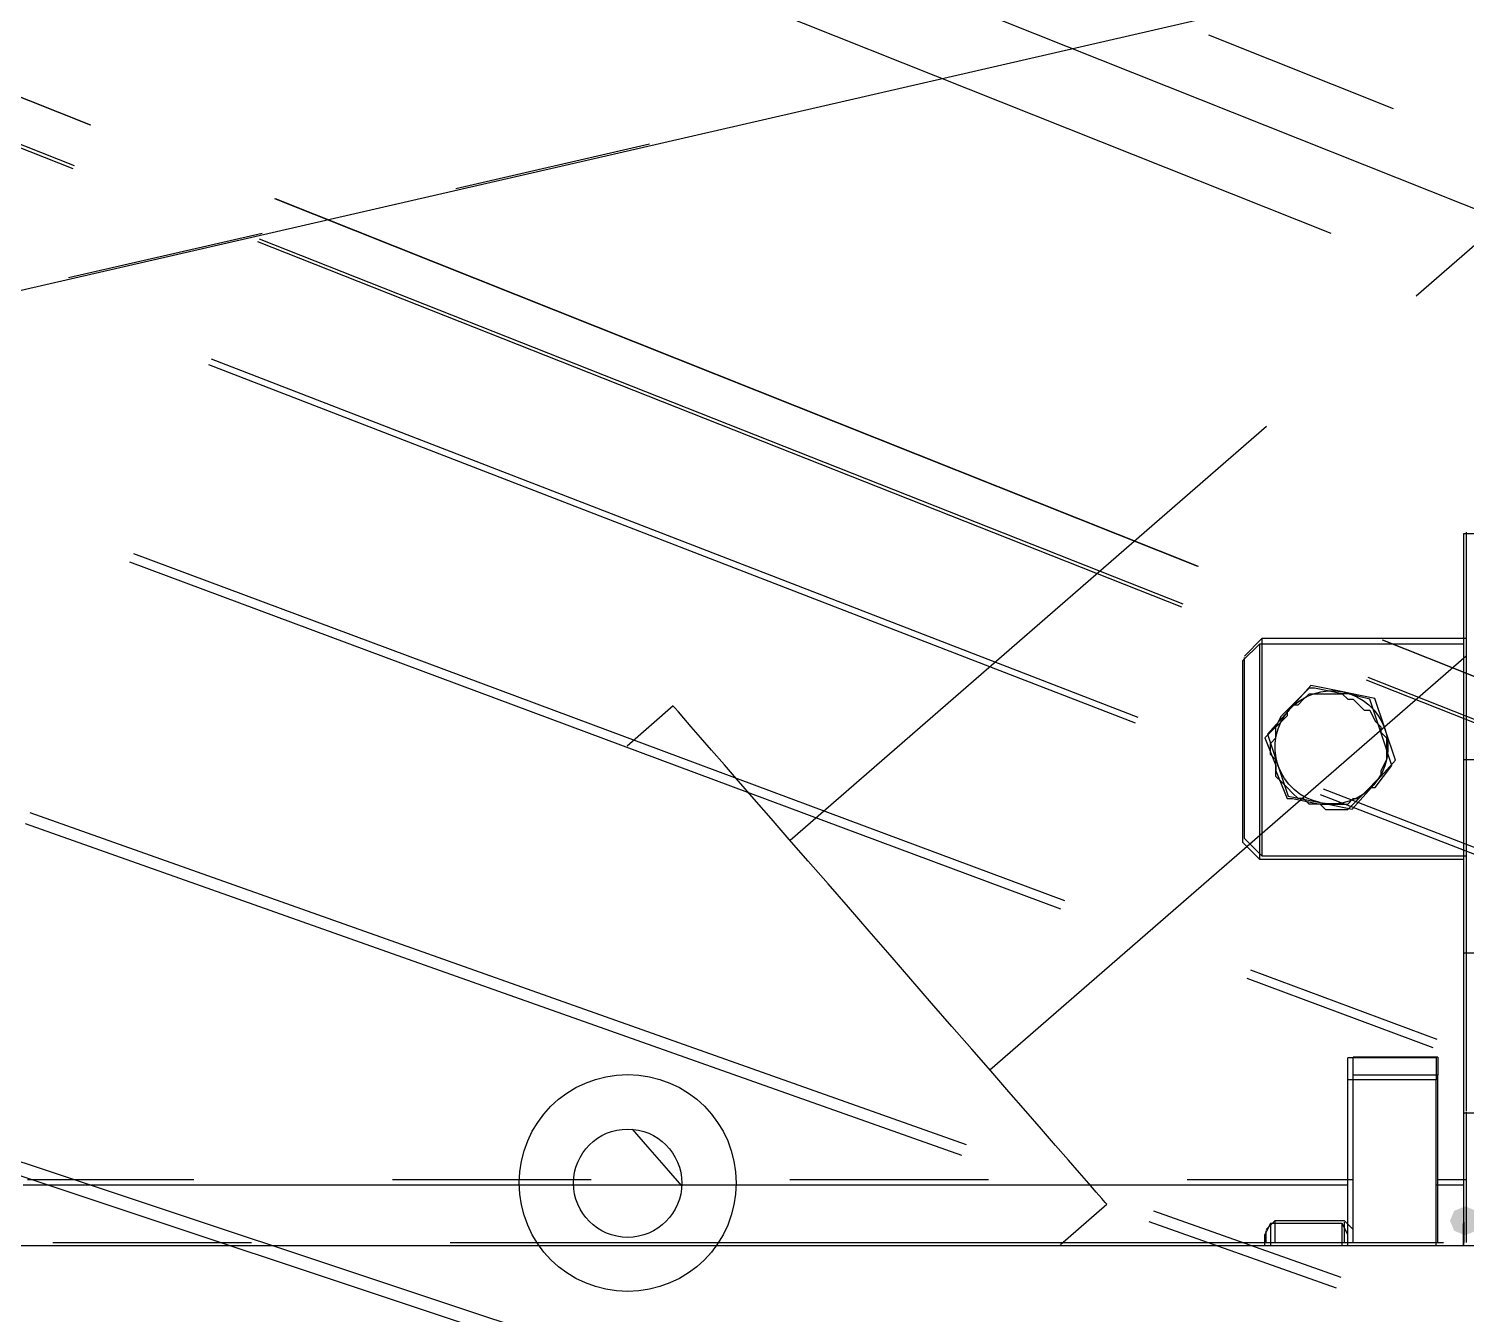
# Model space of a CAD drawing. Extents: x 3 to 592, y 5 to 207.
# Drawn here: x 67.77 to 76.96, y 49.8 to 58.01 of the extents above; entities that cross this region are included whole.
import ezdxf

# ---------------------------------------------------------------- set-up
doc = ezdxf.new("R2010")
doc.units = 0
doc.layers.get('0').update_dxf_attribs({"linetype": 'CONTINUOUS'})

msp = doc.modelspace()

# ---------------------------------------------------------------- hatches: boundary and pattern name
h = msp.add_hatch(color=7)
h.dxf.hatch_style = 2
h.paths.add_polyline_path([(76.957449, 50.483064), (77.020982, 50.456639), (77.047408, 50.393106), (77.020982, 50.329573), (76.957449, 50.303148), (76.943691, 50.303148), (76.880158, 50.329573), (76.853732, 50.393106), (76.880158, 50.456639), (76.943691, 50.483064)])
h = msp.add_hatch(color=7)
h.dxf.hatch_style = 2
h.paths.add_polyline_path([(76.957449, 50.483064), (77.020982, 50.456639), (77.047408, 50.393106), (77.020982, 50.329573), (76.957449, 50.303148), (76.943691, 50.303148), (76.880158, 50.329573), (76.853732, 50.393106), (76.880158, 50.456639), (76.943691, 50.483064)])
h = msp.add_hatch(color=7)
h.dxf.hatch_style = 2
h.paths.add_polyline_path([(76.957449, 50.483064), (77.020982, 50.456639), (77.047408, 50.393106), (77.020982, 50.329573), (76.957449, 50.303148), (76.943691, 50.303148), (76.880158, 50.329573), (76.853732, 50.393106), (76.880158, 50.456639), (76.943691, 50.483064)])
h = msp.add_hatch(color=7)
h.dxf.hatch_style = 2
h.paths.add_polyline_path([(76.957449, 50.483064), (77.020982, 50.456639), (77.047408, 50.393106), (77.020982, 50.329573), (76.957449, 50.303148), (76.943691, 50.303148), (76.880158, 50.329573), (76.853732, 50.393106), (76.880158, 50.456639), (76.943691, 50.483064)])

# ---------------------------------------------------------------- linework, layer by layer
at = {"color": 7}
for points in [[(70.192981, 59.058472), (76.091833, 56.707718)], [(70.192981, 59.058472), (76.091833, 56.707718)], [(58.949167, 54.327778), (78.281389, 58.772778)], [(73.144236, 58.405741), (79.043095, 56.055005)], [(73.144236, 58.405741), (79.043095, 56.055005)], [(75.310237, 57.976064), (76.490004, 57.505902)], [(75.310237, 57.976064), (76.490004, 57.505902)], [(68.16372, 57.397373), (66.98395, 57.867524)], [(68.16372, 57.397373), (66.98395, 57.867524)], [(66.985045, 57.869936), (68.164815, 57.399785)], [(66.985045, 57.869936), (68.164815, 57.399785)], [(66.88011, 57.606803), (68.061086, 57.139689)], [(66.88011, 57.606803), (68.061086, 57.139689)], [(68.053121, 57.119668), (66.872145, 57.586782)], [(68.053121, 57.119668), (66.872145, 57.586782)], [(70.498985, 56.993395), (71.736617, 57.278293)], [(70.498985, 56.993395), (71.736617, 57.278293)], [(70.498985, 56.993395), (71.736617, 57.278293)], [(70.498985, 56.993395), (71.736617, 57.278293)], [(77.596678, 57.13879), (76.638376, 56.305388)], [(77.596678, 57.13879), (76.638376, 56.305388)], [(75.242343, 54.576468), (69.343491, 56.927222)], [(75.242343, 54.576468), (69.343491, 56.927222)], [(69.344586, 56.929634), (75.243438, 54.578881)], [(69.344586, 56.929634), (75.243438, 54.578881)], [(68.023721, 56.423598), (69.261353, 56.708497)], [(68.023721, 56.423598), (69.261353, 56.708497)], [(68.023721, 56.423598), (69.261353, 56.708497)], [(68.023721, 56.423598), (69.261353, 56.708497)], [(75.138977, 54.316985), (69.234097, 56.652554)], [(75.138977, 54.316985), (69.234097, 56.652554)], [(69.242062, 56.672575), (75.146942, 54.337005)], [(69.242062, 56.672575), (75.146942, 54.337005)], [(74.8426, 53.574636), (68.920194, 55.865402)], [(74.8426, 53.574636), (68.920194, 55.865402)], [(68.935809, 55.904367), (74.858215, 53.613602)], [(68.935809, 55.904367), (74.858215, 53.613602)], [(75.680075, 55.471986), (72.636733, 52.825297)], [(75.680075, 55.471986), (72.636733, 52.825297)], [(77.47, 54.786389), (76.940833, 54.786389)], [(76.940833, 54.786389), (76.940833, 54.751111), (76.940833, 54.715833), (76.940833, 54.645278), (76.940833, 54.574722), (76.940833, 54.504167), (76.940833, 54.363056), (76.940833, 54.257222), (76.940833, 54.116111), (76.940833, 53.975), (76.940833, 53.833889), (76.940833, 53.6575), (76.940833, 53.481111), (76.940833, 53.34)], [(76.957449, 54.795843), (76.957449, 54.773971), (76.957449, 54.735166), (76.957449, 54.676957), (76.957449, 54.600757), (76.957449, 54.507271), (76.957449, 54.398263), (76.957449, 54.274791), (76.957449, 54.139324), (76.957449, 53.993274), (76.957449, 53.83911), (76.957449, 53.678596), (76.957449, 53.514554), (76.957449, 53.349102)], [(76.957449, 54.795843), (76.957449, 54.773971), (76.957449, 54.735166), (76.957449, 54.676957), (76.957449, 54.600757), (76.957449, 54.507271), (76.957449, 54.398263), (76.957449, 54.274791), (76.957449, 54.139324), (76.957449, 53.993274), (76.957449, 53.83911), (76.957449, 53.678596), (76.957449, 53.514554), (76.957449, 53.349102)], [(76.957449, 54.795843), (76.957449, 54.773971), (76.957449, 54.735166), (76.957449, 54.676957), (76.957449, 54.600757), (76.957449, 54.507271), (76.957449, 54.398263), (76.957449, 54.274791), (76.957449, 54.139324), (76.957449, 53.993274), (76.957449, 53.83911), (76.957449, 53.678596), (76.957449, 53.514554), (76.957449, 53.349102)], [(76.957449, 54.795843), (76.957449, 54.773971), (76.957449, 54.735166), (76.957449, 54.676957), (76.957449, 54.600757), (76.957449, 54.507271), (76.957449, 54.398263), (76.957449, 54.274791), (76.957449, 54.139324), (76.957449, 53.993274), (76.957449, 53.83911), (76.957449, 53.678596), (76.957449, 53.514554), (76.957449, 53.349102)], [(74.366781, 52.385911), (68.416869, 54.604255)], [(74.366781, 52.385911), (68.416869, 54.604255)], [(68.439351, 54.660153), (74.389263, 52.44181)], [(68.439351, 54.660153), (74.389263, 52.44181)], [(75.651924, 54.115335), (75.540799, 54.00421)], [(75.651924, 54.115335), (75.540799, 54.00421)], [(75.651924, 54.115335), (75.540799, 54.00421)], [(75.651924, 54.115335), (75.540799, 54.00421)], [(76.957449, 54.115335), (75.651819, 54.115335)], [(76.957449, 54.115335), (75.651819, 54.115335)], [(76.957449, 54.115335), (75.651819, 54.115335)], [(76.957449, 54.115335), (75.651819, 54.115335)], [(75.651924, 54.115335), (75.651924, 54.075824), (75.651924, 54.027141), (75.651924, 53.961171), (75.651924, 53.879679), (75.651924, 53.785135), (75.651924, 53.679654), (75.651924, 53.567118), (75.651924, 53.450349), (75.651924, 53.332521), (75.651924, 53.217516), (75.651924, 53.108154), (75.651924, 53.007966), (75.651924, 52.919418), (75.651924, 52.845688), (75.651924, 52.788185), (75.651924, 52.748674), (75.651924, 52.728918)], [(75.651924, 54.115335), (75.651924, 54.075824), (75.651924, 54.027141), (75.651924, 53.961171), (75.651924, 53.879679), (75.651924, 53.785135), (75.651924, 53.679654), (75.651924, 53.567118), (75.651924, 53.450349), (75.651924, 53.332521), (75.651924, 53.217516), (75.651924, 53.108154), (75.651924, 53.007966), (75.651924, 52.919418), (75.651924, 52.845688), (75.651924, 52.788185), (75.651924, 52.748674), (75.651924, 52.728918)], [(75.651924, 54.115335), (75.651924, 54.075824), (75.651924, 54.027141), (75.651924, 53.961171), (75.651924, 53.879679), (75.651924, 53.785135), (75.651924, 53.679654), (75.651924, 53.567118), (75.651924, 53.450349), (75.651924, 53.332521), (75.651924, 53.217516), (75.651924, 53.108154), (75.651924, 53.007966), (75.651924, 52.919418), (75.651924, 52.845688), (75.651924, 52.788185), (75.651924, 52.748674), (75.651924, 52.728918)], [(75.651924, 54.115335), (75.651924, 54.075824), (75.651924, 54.027141), (75.651924, 53.961171), (75.651924, 53.879679), (75.651924, 53.785135), (75.651924, 53.679654), (75.651924, 53.567118), (75.651924, 53.450349), (75.651924, 53.332521), (75.651924, 53.217516), (75.651924, 53.108154), (75.651924, 53.007966), (75.651924, 52.919418), (75.651924, 52.845688), (75.651924, 52.788185), (75.651924, 52.748674), (75.651924, 52.728918)], [(75.635556, 54.080833), (75.529722, 53.975)], [(76.940833, 54.080833), (75.635556, 54.080833)], [(75.635556, 54.080833), (75.635556, 54.045556), (75.635556, 54.010278), (75.635556, 53.939722), (75.635556, 53.869167), (75.635556, 53.763333), (75.635556, 53.6575), (75.635556, 53.551667), (75.635556, 53.445833), (75.635556, 53.304722), (75.635556, 53.198889), (75.635556, 53.093056), (75.635556, 52.987222), (75.635556, 52.916667), (75.635556, 52.810833), (75.635556, 52.775556), (75.635556, 52.740278), (75.635556, 52.705)], [(77.601884, 53.636167), (76.422113, 54.106318)], [(77.601884, 53.636167), (76.422113, 54.106318)], [(76.423208, 54.10873), (77.602979, 53.638579)], [(76.423208, 54.10873), (77.602979, 53.638579)], [(73.912589, 51.358024), (76.955995, 54.004768)], [(73.912589, 51.358024), (76.955995, 54.004768)], [(75.529722, 52.810833), (75.529722, 52.846111), (75.529722, 52.916667), (75.529722, 52.987222), (75.529722, 53.057778), (75.529722, 53.128333), (75.529722, 53.234167), (75.529722, 53.34), (75.529722, 53.445833), (75.529722, 53.551667), (75.529722, 53.6575), (75.529722, 53.763333), (75.529722, 53.833889), (75.529722, 53.904444), (75.529722, 53.939722), (75.529722, 53.975)], [(75.540764, 52.837574), (75.540764, 52.877085), (75.540764, 52.925063), (75.540764, 52.989974), (75.540764, 53.069349), (75.540764, 53.160718), (75.540764, 53.26126), (75.540764, 53.367093), (75.540764, 53.474691), (75.540764, 53.580524), (75.540764, 53.681066), (75.540764, 53.772435), (75.540764, 53.852163), (75.540764, 53.916721), (75.540764, 53.964699), (75.540764, 53.994332)], [(75.540764, 52.837574), (75.540764, 52.877085), (75.540764, 52.925063), (75.540764, 52.989974), (75.540764, 53.069349), (75.540764, 53.160718), (75.540764, 53.26126), (75.540764, 53.367093), (75.540764, 53.474691), (75.540764, 53.580524), (75.540764, 53.681066), (75.540764, 53.772435), (75.540764, 53.852163), (75.540764, 53.916721), (75.540764, 53.964699), (75.540764, 53.994332)], [(75.540764, 52.837574), (75.540764, 52.877085), (75.540764, 52.925063), (75.540764, 52.989974), (75.540764, 53.069349), (75.540764, 53.160718), (75.540764, 53.26126), (75.540764, 53.367093), (75.540764, 53.474691), (75.540764, 53.580524), (75.540764, 53.681066), (75.540764, 53.772435), (75.540764, 53.852163), (75.540764, 53.916721), (75.540764, 53.964699), (75.540764, 53.994332)], [(75.540764, 52.837574), (75.540764, 52.877085), (75.540764, 52.925063), (75.540764, 52.989974), (75.540764, 53.069349), (75.540764, 53.160718), (75.540764, 53.26126), (75.540764, 53.367093), (75.540764, 53.474691), (75.540764, 53.580524), (75.540764, 53.681066), (75.540764, 53.772435), (75.540764, 53.852163), (75.540764, 53.916721), (75.540764, 53.964699), (75.540764, 53.994332)], [(77.500929, 53.382757), (76.319953, 53.849871)], [(77.500929, 53.382757), (76.319953, 53.849871)], [(76.327918, 53.869891), (77.508895, 53.402777)], [(76.327918, 53.869891), (77.508895, 53.402777)], [(75.953056, 53.798611), (75.811944, 53.6575)], [(75.811944, 53.6575), (75.847222, 53.692778), (75.8825, 53.692778), (75.917778, 53.728056), (75.953056, 53.763333), (76.023611, 53.763333), (76.058889, 53.763333), (76.094167, 53.763333), (76.164722, 53.763333)], [(75.826091, 53.660428), (75.859605, 53.693589), (75.897352, 53.722164), (75.938274, 53.745448), (75.982019, 53.763439), (76.02788, 53.775434), (76.074446, 53.781431), (76.121719, 53.781078), (76.168638, 53.774728)], [(75.826091, 53.660428), (75.859605, 53.693589), (75.897352, 53.722164), (75.938274, 53.745448), (75.982019, 53.763439), (76.02788, 53.775434), (76.074446, 53.781431), (76.121719, 53.781078), (76.168638, 53.774728)], [(75.826091, 53.660428), (75.859605, 53.693589), (75.897352, 53.722164), (75.938274, 53.745448), (75.982019, 53.763439), (76.02788, 53.775434), (76.074446, 53.781431), (76.121719, 53.781078), (76.168638, 53.774728)], [(75.826091, 53.660428), (75.859605, 53.693589), (75.897352, 53.722164), (75.938274, 53.745448), (75.982019, 53.763439), (76.02788, 53.775434), (76.074446, 53.781431), (76.121719, 53.781078), (76.168638, 53.774728)], [(75.964415, 53.816462), (75.826126, 53.660534)], [(75.964415, 53.816462), (75.826126, 53.660534)], [(75.964415, 53.816462), (75.826126, 53.660534)], [(75.964415, 53.816462), (75.826126, 53.660534)], [(76.164722, 53.763333), (75.988333, 53.798611), (75.953056, 53.798611)], [(76.168673, 53.774693), (76.009218, 53.807148), (75.964415, 53.816321)], [(76.168673, 53.774693), (76.009218, 53.807148), (75.964415, 53.816321)], [(76.168673, 53.774693), (76.009218, 53.807148), (75.964415, 53.816321)], [(76.168673, 53.774693), (76.009218, 53.807148), (75.964415, 53.816321)], [(76.164722, 53.763333), (76.2, 53.728056), (76.235278, 53.728056), (76.270556, 53.692778), (76.305833, 53.6575), (76.341111, 53.6575), (76.376389, 53.586944), (76.411667, 53.551667), (76.411667, 53.516389)], [(76.341111, 53.728056), (76.2, 53.763333), (76.164722, 53.763333)], [(76.168673, 53.774693), (76.214182, 53.762346), (76.257926, 53.744001), (76.298496, 53.720012), (76.33589, 53.691084), (76.369051, 53.657571), (76.397626, 53.619823), (76.420909, 53.578901), (76.438901, 53.535157)], [(76.168673, 53.774693), (76.214182, 53.762346), (76.257926, 53.744001), (76.298496, 53.720012), (76.33589, 53.691084), (76.369051, 53.657571), (76.397626, 53.619823), (76.420909, 53.578901), (76.438901, 53.535157)], [(76.168673, 53.774693), (76.214182, 53.762346), (76.257926, 53.744001), (76.298496, 53.720012), (76.33589, 53.691084), (76.369051, 53.657571), (76.397626, 53.619823), (76.420909, 53.578901), (76.438901, 53.535157)], [(76.168673, 53.774693), (76.214182, 53.762346), (76.257926, 53.744001), (76.298496, 53.720012), (76.33589, 53.691084), (76.369051, 53.657571), (76.397626, 53.619823), (76.420909, 53.578901), (76.438901, 53.535157)], [(76.372932, 53.732924), (76.218768, 53.764321), (76.168673, 53.774552)], [(76.372932, 53.732924), (76.218768, 53.764321), (76.168673, 53.774552)], [(76.372932, 53.732924), (76.218768, 53.764321), (76.168673, 53.774552)], [(76.372932, 53.732924), (76.218768, 53.764321), (76.168673, 53.774552)], [(71.889232, 53.684629), (71.593756, 53.427663)], [(71.889232, 53.684629), (71.593756, 53.427663)], [(73.27459, 52.091625), (73.140888, 52.245436), (73.008596, 52.397836), (72.878421, 52.547061), (72.752126, 52.692406), (72.630771, 52.831753), (72.515413, 52.96475), (72.40711, 53.089281), (72.306921, 53.204286), (72.215904, 53.309061), (72.134413, 53.402547), (72.063857, 53.483686), (72.00459, 53.552125), (71.956965, 53.606806), (71.92204, 53.647022), (71.899462, 53.673128), (71.889585, 53.684064)], [(73.27459, 52.091625), (73.140888, 52.245436), (73.008596, 52.397836), (72.878421, 52.547061), (72.752126, 52.692406), (72.630771, 52.831753), (72.515413, 52.96475), (72.40711, 53.089281), (72.306921, 53.204286), (72.215904, 53.309061), (72.134413, 53.402547), (72.063857, 53.483686), (72.00459, 53.552125), (71.956965, 53.606806), (71.92204, 53.647022), (71.899462, 53.673128), (71.889585, 53.684064)], [(75.811944, 53.6575), (75.811944, 53.622222), (75.670833, 53.481111)], [(75.826091, 53.660428), (75.816213, 53.649492), (75.687802, 53.5045)], [(75.826091, 53.660428), (75.816213, 53.649492), (75.687802, 53.5045)], [(75.826091, 53.660428), (75.816213, 53.649492), (75.687802, 53.5045)], [(75.826091, 53.660428), (75.816213, 53.649492), (75.687802, 53.5045)], [(75.741389, 53.304722), (75.741389, 53.34), (75.706111, 53.375278), (75.706111, 53.445833), (75.741389, 53.481111), (75.741389, 53.516389), (75.741389, 53.551667), (75.776667, 53.622222), (75.811944, 53.6575)], [(75.753771, 53.306627), (75.741777, 53.352488), (75.73578, 53.399055), (75.736132, 53.446327), (75.742482, 53.493247), (75.755182, 53.538755), (75.773174, 53.582147), (75.797163, 53.623069), (75.826091, 53.660463)], [(75.753771, 53.306627), (75.741777, 53.352488), (75.73578, 53.399055), (75.736132, 53.446327), (75.742482, 53.493247), (75.755182, 53.538755), (75.773174, 53.582147), (75.797163, 53.623069), (75.826091, 53.660463)], [(75.753771, 53.306627), (75.741777, 53.352488), (75.73578, 53.399055), (75.736132, 53.446327), (75.742482, 53.493247), (75.755182, 53.538755), (75.773174, 53.582147), (75.797163, 53.623069), (75.826091, 53.660463)], [(75.753771, 53.306627), (75.741777, 53.352488), (75.73578, 53.399055), (75.736132, 53.446327), (75.742482, 53.493247), (75.755182, 53.538755), (75.773174, 53.582147), (75.797163, 53.623069), (75.826091, 53.660463)], [(76.411667, 53.516389), (76.341111, 53.728056)], [(76.438901, 53.535157), (76.434315, 53.549268), (76.372932, 53.733065)], [(76.438901, 53.535157), (76.434315, 53.549268), (76.372932, 53.733065)], [(76.438901, 53.535157), (76.434315, 53.549268), (76.372932, 53.733065)], [(76.438901, 53.535157), (76.434315, 53.549268), (76.372932, 53.733065)], [(75.670833, 53.481111), (75.741389, 53.304722)], [(75.687802, 53.504394), (75.753771, 53.306486)], [(75.687802, 53.504394), (75.753771, 53.306486)], [(75.687802, 53.504394), (75.753771, 53.306486)], [(75.687802, 53.504394), (75.753771, 53.306486)], [(76.411667, 53.516389), (76.446944, 53.481111), (76.446944, 53.410556), (76.446944, 53.375278), (76.446944, 53.34), (76.411667, 53.269444), (76.411667, 53.234167), (76.376389, 53.198889), (76.341111, 53.163611)], [(76.438901, 53.535157), (76.450896, 53.489648), (76.456893, 53.442729), (76.45654, 53.395457), (76.45019, 53.348537), (76.437843, 53.303029), (76.419498, 53.259637), (76.395509, 53.218715), (76.366582, 53.181321)], [(76.438901, 53.535157), (76.450896, 53.489648), (76.456893, 53.442729), (76.45654, 53.395457), (76.45019, 53.348537), (76.437843, 53.303029), (76.419498, 53.259637), (76.395509, 53.218715), (76.366582, 53.181321)], [(76.438901, 53.535157), (76.450896, 53.489648), (76.456893, 53.442729), (76.45654, 53.395457), (76.45019, 53.348537), (76.437843, 53.303029), (76.419498, 53.259637), (76.395509, 53.218715), (76.366582, 53.181321)], [(76.438901, 53.535157), (76.450896, 53.489648), (76.456893, 53.442729), (76.45654, 53.395457), (76.45019, 53.348537), (76.437843, 53.303029), (76.419498, 53.259637), (76.395509, 53.218715), (76.366582, 53.181321)], [(76.482222, 53.304722), (76.411667, 53.516389)], [(76.504871, 53.337389), (76.438901, 53.535298)], [(76.504871, 53.337389), (76.438901, 53.535298)], [(76.504871, 53.337389), (76.438901, 53.535298)], [(76.504871, 53.337389), (76.438901, 53.535298)], [(76.023611, 53.057778), (75.953056, 53.057778), (75.917778, 53.093056), (75.8825, 53.093056), (75.847222, 53.128333), (75.811944, 53.163611), (75.776667, 53.198889), (75.741389, 53.234167), (75.741389, 53.304722)], [(75.741389, 53.304722), (75.741389, 53.269444), (75.811944, 53.093056)], [(75.753771, 53.306627), (75.758357, 53.292516), (75.819741, 53.108719)], [(75.753771, 53.306627), (75.758357, 53.292516), (75.819741, 53.108719)], [(75.753771, 53.306627), (75.758357, 53.292516), (75.819741, 53.108719)], [(75.753771, 53.306627), (75.758357, 53.292516), (75.819741, 53.108719)], [(76.024034, 53.067091), (75.978526, 53.079438), (75.934782, 53.097783), (75.894212, 53.121772), (75.856818, 53.150699), (75.823657, 53.184213), (75.795082, 53.221961), (75.771798, 53.262883), (75.753807, 53.306627)], [(76.024034, 53.067091), (75.978526, 53.079438), (75.934782, 53.097783), (75.894212, 53.121772), (75.856818, 53.150699), (75.823657, 53.184213), (75.795082, 53.221961), (75.771798, 53.262883), (75.753807, 53.306627)], [(76.024034, 53.067091), (75.978526, 53.079438), (75.934782, 53.097783), (75.894212, 53.121772), (75.856818, 53.150699), (75.823657, 53.184213), (75.795082, 53.221961), (75.771798, 53.262883), (75.753807, 53.306627)], [(76.024034, 53.067091), (75.978526, 53.079438), (75.934782, 53.097783), (75.894212, 53.121772), (75.856818, 53.150699), (75.823657, 53.184213), (75.795082, 53.221961), (75.771798, 53.262883), (75.753807, 53.306627)], [(76.341111, 53.163611), (76.376389, 53.163611), (76.482222, 53.304722)], [(76.366582, 53.181356), (76.376459, 53.192292), (76.504871, 53.337284)], [(76.366582, 53.181356), (76.376459, 53.192292), (76.504871, 53.337284)], [(76.366582, 53.181356), (76.376459, 53.192292), (76.504871, 53.337284)], [(76.366582, 53.181356), (76.376459, 53.192292), (76.504871, 53.337284)], [(76.940833, 53.34), (76.940833, 52.105278)], [(77.364167, 53.34), (76.940833, 53.34)], [(76.957449, 53.348925), (76.957449, 52.128314)], [(76.957449, 53.348925), (76.957449, 52.128314)], [(76.957449, 53.348925), (76.957449, 52.128314)], [(76.957449, 53.348925), (76.957449, 52.128314)], [(75.819741, 53.10886), (75.864544, 53.099688), (76.023999, 53.067232)], [(75.819741, 53.10886), (75.864544, 53.099688), (76.023999, 53.067232)], [(75.819741, 53.10886), (75.864544, 53.099688), (76.023999, 53.067232)], [(75.819741, 53.10886), (75.864544, 53.099688), (76.023999, 53.067232)], [(76.023611, 53.057778), (76.058889, 53.057778), (76.094167, 53.057778), (76.164722, 53.057778), (76.2, 53.057778), (76.235278, 53.093056), (76.270556, 53.093056), (76.305833, 53.128333), (76.341111, 53.163611)], [(76.024034, 53.067091), (76.070954, 53.060741), (76.118226, 53.060388), (76.164793, 53.066386), (76.210654, 53.07838), (76.254398, 53.096019), (76.295321, 53.119655), (76.333068, 53.14823), (76.366582, 53.181391)], [(76.024034, 53.067091), (76.070954, 53.060741), (76.118226, 53.060388), (76.164793, 53.066386), (76.210654, 53.07838), (76.254398, 53.096019), (76.295321, 53.119655), (76.333068, 53.14823), (76.366582, 53.181391)], [(76.024034, 53.067091), (76.070954, 53.060741), (76.118226, 53.060388), (76.164793, 53.066386), (76.210654, 53.07838), (76.254398, 53.096019), (76.295321, 53.119655), (76.333068, 53.14823), (76.366582, 53.181391)], [(76.024034, 53.067091), (76.070954, 53.060741), (76.118226, 53.060388), (76.164793, 53.066386), (76.210654, 53.07838), (76.254398, 53.096019), (76.295321, 53.119655), (76.333068, 53.14823), (76.366582, 53.181391)], [(77.211562, 52.65833), (76.027081, 53.116483)], [(77.211562, 52.65833), (76.027081, 53.116483)], [(76.042697, 53.155448), (77.227178, 52.697295)], [(76.042697, 53.155448), (77.227178, 52.697295)], [(76.2, 53.0225), (76.341111, 53.163611)], [(76.228293, 53.025357), (76.366582, 53.181285)], [(76.228293, 53.025357), (76.366582, 53.181285)], [(76.228293, 53.025357), (76.366582, 53.181285)], [(76.228293, 53.025357), (76.366582, 53.181285)], [(75.811944, 53.093056), (75.847222, 53.093056), (76.023611, 53.057778)], [(76.023611, 53.057778), (76.058889, 53.0225), (76.2, 53.0225)], [(76.024034, 53.067091), (76.074129, 53.056861), (76.228293, 53.025463)], [(76.024034, 53.067091), (76.074129, 53.056861), (76.228293, 53.025463)], [(76.024034, 53.067091), (76.074129, 53.056861), (76.228293, 53.025463)], [(76.024034, 53.067091), (76.074129, 53.056861), (76.228293, 53.025463)], [(73.734127, 50.810559), (67.749032, 52.932148)], [(73.734127, 50.810559), (67.749032, 52.932148)], [(67.77698, 53.002731), (73.762074, 50.881142)], [(67.77698, 53.002731), (73.762074, 50.881142)], [(75.540764, 52.837574), (75.651889, 52.726449)], [(75.540764, 52.837574), (75.651889, 52.726449)], [(75.540764, 52.837574), (75.651889, 52.726449)], [(75.540764, 52.837574), (75.651889, 52.726449)], [(75.529722, 52.810833), (75.635556, 52.705)], [(75.635556, 52.705), (76.940833, 52.705)], [(75.651924, 52.726449), (76.957555, 52.726449)], [(75.651924, 52.726449), (76.957555, 52.726449)], [(75.651924, 52.726449), (76.957555, 52.726449)], [(75.651924, 52.726449), (76.957555, 52.726449)], [(76.940833, 52.105278), (76.940833, 51.964167), (76.940833, 51.823056), (76.940833, 51.681944), (76.940833, 51.576111), (76.940833, 51.435), (76.940833, 51.329167), (76.940833, 51.258611), (76.940833, 51.188056), (76.940833, 51.1175), (76.940833, 51.082222)], [(77.364167, 52.105278), (76.940833, 52.105278)], [(76.957449, 52.128349), (76.957449, 51.985474), (76.957449, 51.844363), (76.957449, 51.708191), (76.957449, 51.579427), (76.957449, 51.460894), (76.957449, 51.354708), (76.957449, 51.263338), (76.957449, 51.188549), (76.957449, 51.132105), (76.957449, 51.094711)], [(76.957449, 52.128349), (76.957449, 51.985474), (76.957449, 51.844363), (76.957449, 51.708191), (76.957449, 51.579427), (76.957449, 51.460894), (76.957449, 51.354708), (76.957449, 51.263338), (76.957449, 51.188549), (76.957449, 51.132105), (76.957449, 51.094711)], [(76.957449, 52.128349), (76.957449, 51.985474), (76.957449, 51.844363), (76.957449, 51.708191), (76.957449, 51.579427), (76.957449, 51.460894), (76.957449, 51.354708), (76.957449, 51.263338), (76.957449, 51.188549), (76.957449, 51.132105), (76.957449, 51.094711)], [(76.957449, 52.128349), (76.957449, 51.985474), (76.957449, 51.844363), (76.957449, 51.708191), (76.957449, 51.579427), (76.957449, 51.460894), (76.957449, 51.354708), (76.957449, 51.263338), (76.957449, 51.188549), (76.957449, 51.132105), (76.957449, 51.094711)], [(74.659949, 50.498657), (74.649718, 50.510299), (74.627493, 50.536052), (74.592215, 50.576621), (74.54459, 50.631302), (74.485324, 50.699388), (74.414768, 50.780527), (74.333276, 50.874013), (74.24226, 50.978788), (74.142071, 51.094146), (74.033768, 51.218677), (73.91841, 51.351321), (73.797054, 51.491021), (73.67076, 51.636013), (73.540585, 51.785591), (73.408293, 51.937991), (73.27459, 52.091802)], [(74.659949, 50.498657), (74.649718, 50.510299), (74.627493, 50.536052), (74.592215, 50.576621), (74.54459, 50.631302), (74.485324, 50.699388), (74.414768, 50.780527), (74.333276, 50.874013), (74.24226, 50.978788), (74.142071, 51.094146), (74.033768, 51.218677), (73.91841, 51.351321), (73.797054, 51.491021), (73.67076, 51.636013), (73.540585, 51.785591), (73.408293, 51.937991), (73.27459, 52.091802)], [(76.746746, 51.498573), (75.556763, 51.942242)], [(76.746746, 51.498573), (75.556763, 51.942242)], [(75.579245, 51.998141), (76.769227, 51.554472)], [(75.579245, 51.998141), (76.769227, 51.554472)], [(76.764444, 51.435), (76.2, 51.435)], [(76.2, 51.293889), (76.2, 51.364444), (76.2, 51.399722), (76.2, 51.435)], [(76.235242, 51.323593), (76.235242, 51.380743), (76.235242, 51.418843), (76.235242, 51.43754)], [(76.235242, 51.323593), (76.235242, 51.380743), (76.235242, 51.418843), (76.235242, 51.43754)], [(76.235242, 51.323593), (76.235242, 51.380743), (76.235242, 51.418843), (76.235242, 51.43754)], [(76.235242, 51.323593), (76.235242, 51.380743), (76.235242, 51.418843), (76.235242, 51.43754)], [(76.776898, 51.43941), (76.235384, 51.43941)], [(76.776898, 51.43941), (76.235384, 51.43941)], [(76.776898, 51.43941), (76.235384, 51.43941)], [(76.776898, 51.43941), (76.235384, 51.43941)], [(76.764444, 51.435), (76.764444, 51.399722), (76.764444, 51.364444), (76.764444, 51.293889)], [(76.776898, 51.43941), (76.776898, 51.418949), (76.776898, 51.380849), (76.776898, 51.323699)], [(76.776898, 51.43941), (76.776898, 51.418949), (76.776898, 51.380849), (76.776898, 51.323699)], [(76.776898, 51.43941), (76.776898, 51.418949), (76.776898, 51.380849), (76.776898, 51.323699)], [(76.776898, 51.43941), (76.776898, 51.418949), (76.776898, 51.380849), (76.776898, 51.323699)], [(76.2, 50.235556), (76.2, 51.293889)], [(76.764444, 51.293889), (76.2, 51.293889)], [(76.235242, 50.254218), (76.235242, 51.323487)], [(76.235242, 50.254218), (76.235242, 51.323487)], [(76.235242, 50.254218), (76.235242, 51.323487)], [(76.235242, 50.254218), (76.235242, 51.323487)], [(76.776898, 51.323593), (76.235384, 51.323593)], [(76.776898, 51.323593), (76.235384, 51.323593)], [(76.776898, 51.323593), (76.235384, 51.323593)], [(76.776898, 51.323593), (76.235384, 51.323593)], [(76.764444, 50.235556), (76.764444, 51.293889)], [(76.776898, 50.254218), (76.776898, 51.323487)], [(76.776898, 50.254218), (76.776898, 51.323487)], [(76.776898, 50.254218), (76.776898, 51.323487)], [(76.776898, 50.254218), (76.776898, 51.323487)], [(76.957449, 51.087584), (76.957449, 51.073826), (76.957449, 51.039959), (76.957449, 50.986337), (76.957449, 50.913312), (76.957449, 50.821943), (76.957449, 50.713287), (76.957449, 50.588757), (76.957449, 50.450115), (76.957449, 50.298773), (76.957449, 50.254323)], [(76.957449, 51.087584), (76.957449, 51.073826), (76.957449, 51.039959), (76.957449, 50.986337), (76.957449, 50.913312), (76.957449, 50.821943), (76.957449, 50.713287), (76.957449, 50.588757), (76.957449, 50.450115), (76.957449, 50.298773), (76.957449, 50.254323)], [(76.957449, 51.087584), (76.957449, 51.073826), (76.957449, 51.039959), (76.957449, 50.986337), (76.957449, 50.913312), (76.957449, 50.821943), (76.957449, 50.713287), (76.957449, 50.588757), (76.957449, 50.450115), (76.957449, 50.298773), (76.957449, 50.254323)], [(76.957449, 51.087584), (76.957449, 51.073826), (76.957449, 51.039959), (76.957449, 50.986337), (76.957449, 50.913312), (76.957449, 50.821943), (76.957449, 50.713287), (76.957449, 50.588757), (76.957449, 50.450115), (76.957449, 50.298773), (76.957449, 50.254323)], [(66.981549, 51.014738), (73.006631, 49.009525)], [(66.981549, 51.014738), (73.006631, 49.009525)], [(77.364167, 51.082222), (76.940833, 51.082222)], [(76.940833, 51.082222), (76.940833, 51.046944), (76.940833, 51.011667), (76.940833, 50.976389), (76.940833, 50.905833), (76.940833, 50.8), (76.940833, 50.694167), (76.940833, 50.588333), (76.940833, 50.447222), (76.940833, 50.270833), (76.940833, 50.235556)], [(72.974408, 48.928214), (66.949326, 50.933428)], [(72.974408, 48.928214), (66.949326, 50.933428)], [(71.944547, 50.615603), (71.84577, 50.729197), (71.727236, 50.86537), (71.628459, 50.979317)], [(71.944547, 50.615603), (71.84577, 50.729197), (71.727236, 50.86537), (71.628459, 50.979317)], [(67.763002, 50.657019), (68.824157, 50.657019)], [(67.763002, 50.657019), (68.824157, 50.657019)], [(67.763002, 50.657019), (68.824157, 50.657019)], [(67.763002, 50.657019), (68.824157, 50.657019)], [(70.094157, 50.657019), (71.364158, 50.657019)], [(70.094157, 50.657019), (71.364158, 50.657019)], [(70.094157, 50.657019), (71.364158, 50.657019)], [(70.094157, 50.657019), (71.364158, 50.657019)], [(72.634158, 50.657019), (73.904158, 50.657019)], [(72.634158, 50.657019), (73.904158, 50.657019)], [(72.634158, 50.657019), (73.904158, 50.657019)], [(72.634158, 50.657019), (73.904158, 50.657019)], [(75.174158, 50.657019), (76.235313, 50.657019)], [(75.174158, 50.657019), (76.235313, 50.657019)], [(75.174158, 50.657019), (76.235313, 50.657019)], [(75.174158, 50.657019), (76.235313, 50.657019)], [(76.776898, 50.657019), (76.95752, 50.657019)], [(76.776898, 50.657019), (76.95752, 50.657019)], [(76.776898, 50.657019), (76.95752, 50.657019)], [(76.776898, 50.657019), (76.95752, 50.657019)], [(67.733333, 50.623611), (76.2, 50.623611)], [(76.764444, 50.623611), (76.940833, 50.623611)], [(74.364293, 50.241663), (74.659843, 50.498693)], [(74.364293, 50.241663), (74.659843, 50.498693)], [(74.959093, 50.456824), (76.156112, 50.032506)], [(74.959093, 50.456824), (76.156112, 50.032506)], [(76.128165, 49.961924), (74.931146, 50.386242)], [(76.128165, 49.961924), (74.931146, 50.386242)], [(75.706111, 50.376667), (75.670833, 50.306111)], [(75.735215, 50.393106), (75.679829, 50.337367)], [(75.735215, 50.393106), (75.679829, 50.337367)], [(75.735215, 50.393106), (75.679829, 50.337367)], [(75.735215, 50.393106), (75.679829, 50.337367)], [(76.164722, 50.376667), (75.706111, 50.376667)], [(75.706111, 50.376667), (75.706111, 50.341389), (75.706111, 50.270833), (75.706111, 50.235556)], [(76.17968, 50.393106), (75.73518, 50.393106)], [(76.17968, 50.393106), (75.73518, 50.393106)], [(76.17968, 50.393106), (75.73518, 50.393106)], [(76.17968, 50.393106), (75.73518, 50.393106)], [(75.735215, 50.393106), (75.735215, 50.353595), (75.735215, 50.305264), (75.735215, 50.254112)], [(75.735215, 50.393106), (75.735215, 50.353595), (75.735215, 50.305264), (75.735215, 50.254112)], [(75.735215, 50.393106), (75.735215, 50.353595), (75.735215, 50.305264), (75.735215, 50.254112)], [(75.735215, 50.393106), (75.735215, 50.353595), (75.735215, 50.305264), (75.735215, 50.254112)], [(76.2, 50.306111), (76.164722, 50.376667)], [(76.164722, 50.235556), (76.164722, 50.270833), (76.164722, 50.341389), (76.164722, 50.376667)], [(76.17968, 50.254218), (76.17968, 50.30537), (76.17968, 50.353701), (76.17968, 50.383334)], [(76.17968, 50.254218), (76.17968, 50.30537), (76.17968, 50.353701), (76.17968, 50.383334)], [(76.17968, 50.254218), (76.17968, 50.30537), (76.17968, 50.353701), (76.17968, 50.383334)], [(76.17968, 50.254218), (76.17968, 50.30537), (76.17968, 50.353701), (76.17968, 50.383334)], [(76.235242, 50.337544), (76.179856, 50.393282)], [(76.235242, 50.337544), (76.179856, 50.393282)], [(76.235242, 50.337544), (76.179856, 50.393282)], [(76.235242, 50.337544), (76.179856, 50.393282)], [(76.940833, 50.235556), (76.940833, 50.270833), (76.940833, 50.341389), (76.940833, 50.376667)], [(76.94355, 50.254218), (76.94355, 50.30537), (76.94355, 50.353701), (76.94355, 50.383334)], [(76.94355, 50.254218), (76.94355, 50.30537), (76.94355, 50.353701), (76.94355, 50.383334)], [(76.94355, 50.254218), (76.94355, 50.30537), (76.94355, 50.353701), (76.94355, 50.383334)], [(76.94355, 50.254218), (76.94355, 50.30537), (76.94355, 50.353701), (76.94355, 50.383334)], [(75.670833, 50.235556), (75.670833, 50.270833), (75.670833, 50.306111)], [(75.679688, 50.254218), (75.679688, 50.298668), (75.679688, 50.327948)], [(75.679688, 50.254218), (75.679688, 50.298668), (75.679688, 50.327948)], [(75.679688, 50.254218), (75.679688, 50.298668), (75.679688, 50.327948)], [(75.679688, 50.254218), (75.679688, 50.298668), (75.679688, 50.327948)], [(61.877222, 50.235556), (85.372222, 50.235556)], [(67.922987, 50.254218), (69.192987, 50.254218)], [(67.922987, 50.254218), (69.192987, 50.254218)], [(67.922987, 50.254218), (69.192987, 50.254218)], [(67.922987, 50.254218), (69.192987, 50.254218)], [(70.462987, 50.254218), (76.812987, 50.254218)], [(70.462987, 50.254218), (76.812987, 50.254218)], [(70.462987, 50.254218), (76.812987, 50.254218)], [(70.462987, 50.254218), (76.812987, 50.254218)]]:
    msp.add_lwpolyline(points, dxfattribs=at)
for centre, radius in [((71.597908, 50.634547), 0.693649), ((71.597908, 50.634547), 0.693649), ((71.597838, 50.633348), 0.346163), ((71.597838, 50.633348), 0.346163)]:
    msp.add_circle(centre, radius, dxfattribs=at)

doc.saveas('drawing.dxf')
